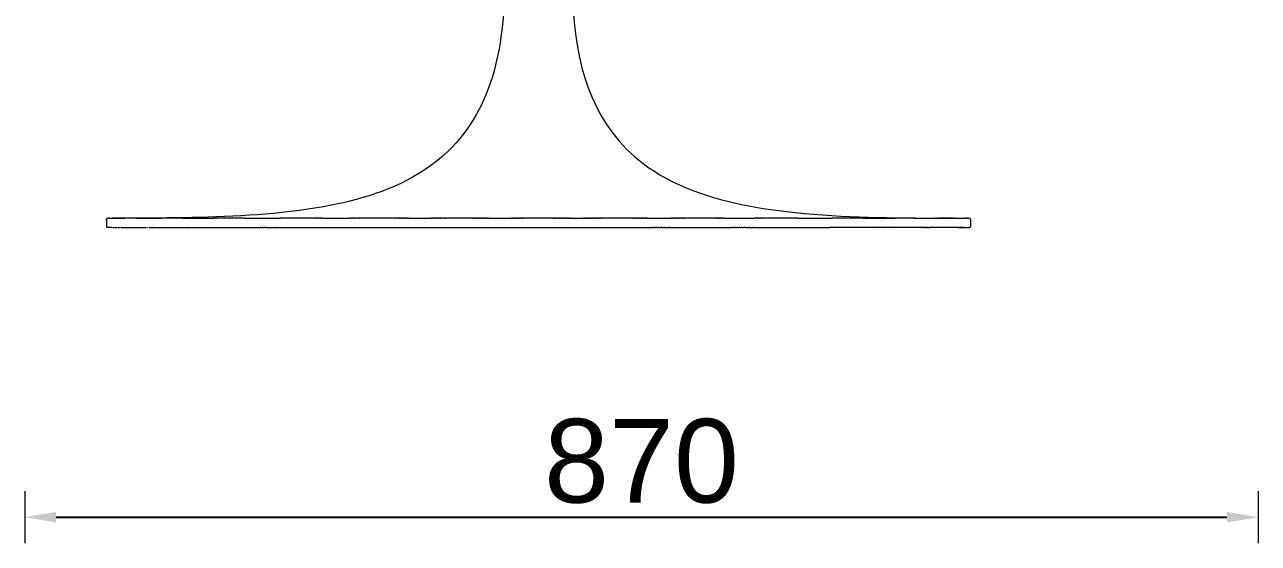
# Model space of a CAD drawing. Header units: millimetres. Extents: x 9689 to 29928, y 170 to 2690.
# Drawn here: x 15382 to 16267, y 1524 to 1896 of the extents above; entities that cross this region are included whole.
import ezdxf

# ---------------------------------------------------------------- set-up
doc = ezdxf.new("R2010")
doc.units = ezdxf.units.MM
doc.layers.add('_QUOTE', color=1, linetype='Continuous', lineweight=9)
doc.layers.add('Livello 1', color=7, linetype='Continuous')
doc.styles.get("Standard").update_dxf_attribs({"font": 'arial.ttf'})
doc.dimstyles.new('1_1', dxfattribs={"dimscale": 15, "dimtxt": 4, "dimasz": 1.5, "dimexe": 1.25, "dimexo": 2, "dimtad": 1, "dimtih": 1, "dimtoh": 1, "dimdec": 0, "dimtxsty": 'Standard', "dimcen": 2.5, "dimclrd": 256, "dimclre": 256, "dimclrt": 256, "dimadec": 0, "dimazin": 0, "dimtfac": 1, "dimtdec": 0, "dimtmove": 0, "dimatfit": 3, "dimfxl": 1.25, "dimfxlon": 1, "dimlwe": 0, "dimarcsym": 0})

# ---------------------------------------------------------------- blocks, each defined once
blk = doc.blocks.new('*D16')
at = {"layer": '_QUOTE', "lineweight": 0, "transparency": 16777216}
for p, q in [((15382.4, 1561.66), (15382.4, 1524.16)), ((16267.25, 1561.66), (16267.25, 1524.16))]:
    blk.add_line(p, q, dxfattribs=at)
at = {"layer": '_QUOTE', "lineweight": -2, "transparency": 16777216}
blk.add_line((15404.9, 1542.91), (16244.75, 1542.91), dxfattribs=at)
at = {"layer": '_QUOTE', "transparency": 16777216}
for points in [[(15404.9, 1546.66), (15404.9, 1539.16), (15382.4, 1542.91)], [(16244.75, 1546.66), (16244.75, 1539.16), (16267.25, 1542.91)]]:
    blk.add_solid(points, dxfattribs=at)
at = {"layer": 'Defpoints', "color": 0, "transparency": 16777216}
for p in [(15382.4, 1662.21), (16267.25, 1662.21), (16267.25, 1542.91)]:
    blk.add_point(p, dxfattribs=at)
at = {"layer": '_QUOTE', "transparency": 16777216, "insert": (15824.83, 1582.92), "char_height": 60, "attachment_point": 5}
blk.add_mtext('870', dxfattribs=at)

msp = doc.modelspace()

# ---------------------------------------------------------------- linework, layer by layer
at = {"layer": 'Livello 1', "lineweight": 15}
for points in [[(15440.98687, 1756.2981), (15440.98687, 1756.64348), (15441.44746, 1757.10384), (15441.79262, 1757.21893)], [(15440.98687, 1756.2981), (15440.98687, 1751.4642)], [(15443.28867, 1757.21882), (15441.79262, 1757.21882)], [(15443.28867, 1757.21882), (15443.51908, 1757.21882)], [(15443.51885, 1757.21882), (15443.63405, 1757.21882)], [(15443.51908, 1757.21905), (15443.51908, 1757.21905)], [(15443.74926, 1757.21905), (15443.63429, 1757.21905)], [(15443.74903, 1757.21882), (15443.86423, 1757.21882)], [(15443.9778, 1757.21858), (15443.86283, 1757.21858)], [(15443.97921, 1757.21882), (15444.09441, 1757.21882)], [(15444.09301, 1757.21858), (15444.09301, 1757.21858)], [(15444.09418, 1757.21882), (15444.32459, 1757.21882)], [(15444.32342, 1757.21858), (15444.32342, 1757.21858)], [(15444.32436, 1757.21882), (15444.43957, 1757.21882)], [(15444.55337, 1757.21858), (15444.4384, 1757.21858)], [(15444.55454, 1757.21882), (15444.66975, 1757.21882)], [(15444.78355, 1757.21858), (15444.66858, 1757.21858)], [(15444.78472, 1757.21882), (15444.89993, 1757.21882)], [(15445.01373, 1757.21858), (15444.89876, 1757.21858)], [(15445.01513, 1757.21882), (15445.13034, 1757.21882)], [(15445.24414, 1757.21858), (15445.12917, 1757.21858)], [(15445.24531, 1757.2187), (15445.36052, 1757.2187)], [(15445.47526, 1757.2187), (15451.57538, 1757.2187)], [(15451.68965, 1757.21858), (15451.57467, 1757.21858)], [(15451.69035, 1757.2187), (15451.92076, 1757.2187)], [(15452.0348, 1757.21858), (15451.91983, 1757.21858)], [(15452.0355, 1757.2187), (15452.15071, 1757.2187)], [(15452.26521, 1757.21858), (15452.15024, 1757.21858)], [(15452.26568, 1757.2187), (15452.49609, 1757.2187)], [(15452.61013, 1757.21858), (15452.49516, 1757.21858)], [(15452.61083, 1757.2187), (15452.84125, 1757.2187)], [(15452.84031, 1757.21858), (15452.84031, 1757.21858)], [(15452.84101, 1757.2187), (15453.07143, 1757.2187)], [(15453.18546, 1757.21858), (15453.07049, 1757.21858)], [(15453.18663, 1757.2187), (15453.41705, 1757.2187)], [(15453.53085, 1757.21858), (15453.41588, 1757.21858)], [(15453.53179, 1757.2187), (15453.7622, 1757.2187)], [(15453.87577, 1757.21858), (15453.7608, 1757.21858)], [(15453.87741, 1757.2187), (15454.10782, 1757.2187)], [(15454.10595, 1757.21858), (15454.10595, 1757.21858)], [(15454.10782, 1757.2187), (15454.33824, 1757.2187)], [(15462.6233, 1757.21858), (15454.3366, 1757.21858)], [(15462.62471, 1757.2187), (15462.9701, 1757.2187)], [(15463.0839, 1757.21858), (15462.96892, 1757.21858)], [(15463.08507, 1757.2187), (15463.43045, 1757.2187)], [(15463.42882, 1757.21858), (15463.42882, 1757.21858)], [(15463.43022, 1757.2187), (15463.77561, 1757.2187)], [(15463.88894, 1757.21858), (15463.77397, 1757.21858)], [(15463.89058, 1757.2187), (15464.23597, 1757.2187)], [(15464.23409, 1757.21858), (15464.23409, 1757.21858)], [(15464.23597, 1757.2187), (15464.58135, 1757.2187)], [(15464.69445, 1757.21858), (15464.57948, 1757.21858)], [(15464.69633, 1757.2187), (15465.04171, 1757.2187)], [(15465.15481, 1757.21858), (15465.03984, 1757.21858)], [(15465.15669, 1757.2187), (15465.3871, 1757.2187)], [(15465.5002, 1757.21858), (15465.38523, 1757.21858)], [(15465.50207, 1757.2187), (15465.84746, 1757.2187)], [(15465.96103, 1757.21858), (15465.84605, 1757.21858)], [(15465.96267, 1757.2187), (15476.78159, 1757.2187)], [(15476.78018, 1757.21858), (15476.78018, 1757.21858)], [(15476.78159, 1757.2187), (15477.24218, 1757.2187)], [(15477.35575, 1757.21858), (15477.24077, 1757.21858)], [(15477.35692, 1757.2187), (15477.70231, 1757.2187)], [(15477.81611, 1757.21858), (15477.70113, 1757.21858)], [(15477.81728, 1757.2187), (15478.16267, 1757.2187)], [(15478.2767, 1757.21858), (15478.16173, 1757.21858)], [(15478.2774, 1757.2187), (15478.738, 1757.2187)], [(15478.85227, 1757.21858), (15478.73729, 1757.21858)], [(15478.85297, 1757.2187), (15479.19836, 1757.2187)], [(15479.3131, 1757.21858), (15479.19812, 1757.21858)], [(15479.31333, 1757.2187), (15479.65872, 1757.2187)], [(15479.77346, 1757.21858), (15479.65848, 1757.21858)], [(15479.77369, 1757.2187), (15480.23428, 1757.2187)], [(15495.65633, 1757.21858), (15480.23381, 1757.21858)], [(15495.65656, 1757.2187), (15496.23213, 1757.2187)], [(15496.23166, 1757.21858), (15496.23166, 1757.21858)], [(15496.2319, 1757.21858), (15496.80746, 1757.21858)], [(15496.92197, 1757.21858), (15496.807, 1757.21858)], [(15496.9222, 1757.21858), (15497.3828, 1757.21858)], [(15497.49753, 1757.21858), (15497.38256, 1757.21858)], [(15497.49777, 1757.21858), (15516.60363, 1757.21858)], [(15516.6034, 1757.21858), (15517.29417, 1757.21858)], [(15516.6034, 1757.21858), (15516.6034, 1757.21858)], [(15517.29393, 1757.21858), (15517.98471, 1757.21858)], [(15517.29417, 1757.21858), (15517.29417, 1757.21858)], [(15539.50687, 1757.21858), (15517.98424, 1757.21858)], [(15540.31215, 1757.21858), (15539.50664, 1757.21858)], [(15539.50711, 1757.21858), (15539.50711, 1757.21858)], [(15540.31262, 1757.21858), (15565.51836, 1757.21858)], [(15566.2082, 1757.21858), (15565.51766, 1757.21858)], [(15566.2089, 1757.21858), (15566.32411, 1757.21858)], [(15567.12915, 1757.21858), (15566.32364, 1757.21858)], [(15567.9349, 1757.21858), (15567.12939, 1757.21858)], [(15567.12962, 1757.21858), (15567.12962, 1757.21858)], [(15589.68771, 1757.21858), (15567.9349, 1757.21858)], [(15567.93513, 1757.21858), (15567.93513, 1757.21858)], [(15589.68818, 1757.21858), (15589.91859, 1757.21858)], [(15590.60843, 1757.21858), (15589.91789, 1757.21858)], [(15590.6089, 1757.21858), (15590.7241, 1757.21858)], [(15591.41394, 1757.21858), (15590.7234, 1757.21858)], [(15591.41441, 1757.21858), (15591.64482, 1757.21858)], [(15592.33489, 1757.21858), (15591.64435, 1757.21858)], [(15592.33513, 1757.21858), (15592.45033, 1757.21858)], [(15593.14064, 1757.21858), (15592.4501, 1757.21858)], [(15593.14064, 1757.21858), (15593.37105, 1757.21858)], [(15594.06113, 1757.21858), (15593.37059, 1757.21858)], [(15594.06136, 1757.21858), (15594.17657, 1757.21858)], [(15594.86687, 1757.21858), (15594.17633, 1757.21858)], [(15594.86687, 1757.21858), (15595.09729, 1757.21858)], [(15595.78759, 1757.21858), (15595.09705, 1757.21858)], [(15595.78783, 1757.21858), (15615.35405, 1757.21858)], [(15616.04435, 1757.21858), (15615.35381, 1757.21858)], [(15616.04435, 1757.21858), (15616.15956, 1757.21858)], [(15616.8501, 1757.21858), (15616.15956, 1757.21858)], [(15616.84939, 1757.21858), (15617.07981, 1757.21858)], [(15617.77082, 1757.21858), (15617.08028, 1757.21858)], [(15617.77011, 1757.21858), (15618.00053, 1757.21858)], [(15618.69154, 1757.21858), (15618.001, 1757.21858)], [(15618.69083, 1757.21858), (15618.92125, 1757.21858)], [(15619.61225, 1757.21858), (15618.92172, 1757.21858)], [(15619.61155, 1757.21858), (15619.72676, 1757.21858)], [(15620.53321, 1757.21858), (15619.7277, 1757.21858)], [(15620.53251, 1757.21858), (15620.64771, 1757.21858)], [(15621.45393, 1757.21858), (15620.64842, 1757.21858)], [(15621.45322, 1757.21858), (15621.56843, 1757.21858)], [(15622.25967, 1757.21858), (15621.56913, 1757.21858)], [(15622.25897, 1757.21858), (15622.48939, 1757.21858)], [(15647.58062, 1757.21858), (15622.49009, 1757.21858)], [(15647.57969, 1757.21858), (15647.92507, 1757.21858)], [(15648.50158, 1757.21858), (15647.92624, 1757.21858)], [(15648.50087, 1757.21858), (15648.73129, 1757.21858)], [(15649.4223, 1757.21858), (15648.73176, 1757.21858)], [(15649.42159, 1757.21858), (15649.65201, 1757.21858)], [(15650.34302, 1757.21858), (15649.65248, 1757.21858)], [(15650.34231, 1757.21858), (15650.57273, 1757.21858)], [(15651.2635, 1757.21858), (15650.57296, 1757.21858)], [(15651.26327, 1757.21858), (15651.49368, 1757.21858)], [(15652.18422, 1757.21858), (15651.49368, 1757.21858)], [(15652.18422, 1757.21858), (15652.41463, 1757.21858)], [(15653.10517, 1757.21858), (15652.41463, 1757.21858)], [(15653.10494, 1757.21858), (15653.33535, 1757.21858)], [(15653.91092, 1757.21858), (15653.33559, 1757.21858)], [(15653.91045, 1757.21858), (15654.25584, 1757.21858)], [(15654.83164, 1757.21858), (15654.25631, 1757.21858)], [(15654.83117, 1757.21858), (15655.17656, 1757.21858)], [(15655.75236, 1757.21858), (15655.17703, 1757.21858)], [(15655.75189, 1757.21858), (15656.09728, 1757.21858)], [(15656.67308, 1757.21858), (15656.09774, 1757.21858)], [(15656.67261, 1757.21858), (15657.018, 1757.21858)], [(15657.5938, 1757.21858), (15657.01846, 1757.21858)], [(15657.59333, 1757.21858), (15673.47644, 1757.21858)], [(15674.052, 1757.21858), (15673.47667, 1757.21858)], [(15674.052, 1757.21858), (15674.39739, 1757.21858)], [(15674.97249, 1757.21858), (15674.39716, 1757.21858)], [(15674.97272, 1757.21858), (15675.31811, 1757.21858)], [(15676.00842, 1757.21858), (15675.31788, 1757.21858)], [(15676.00865, 1757.21858), (15676.23906, 1757.21858)], [(15676.9289, 1757.21858), (15676.23836, 1757.21858)], [(15676.92937, 1757.21858), (15677.15978, 1757.21858)], [(15677.84985, 1757.21858), (15677.15931, 1757.21858)], [(15677.85009, 1757.21858), (15678.0805, 1757.21858)], [(15678.77081, 1757.21858), (15678.08027, 1757.21858)], [(15678.77081, 1757.21858), (15679.00122, 1757.21858)], [(15679.69153, 1757.21858), (15679.00099, 1757.21858)], [(15679.69153, 1757.21858), (15679.92194, 1757.21858)], [(15680.61201, 1757.21858), (15679.92147, 1757.21858)], [(15680.61225, 1757.21858), (15680.84266, 1757.21858)], [(15681.53273, 1757.21858), (15680.84219, 1757.21858)], [(15681.53296, 1757.21858), (15681.76338, 1757.21858)], [(15682.45322, 1757.21858), (15681.76268, 1757.21858)], [(15682.45368, 1757.21858), (15682.6841, 1757.21858)], [(15683.37393, 1757.21858), (15682.6834, 1757.21858)], [(15683.3744, 1757.21858), (15683.60482, 1757.21858)], [(15684.29465, 1757.21858), (15683.60411, 1757.21858)], [(15684.29512, 1757.21858), (15684.52554, 1757.21858)], [(15703.40028, 1757.21858), (15684.52483, 1757.21858)], [(15703.40075, 1757.21858), (15703.63116, 1757.21858)], [(15704.321, 1757.21858), (15703.63046, 1757.21858)], [(15704.32147, 1757.21858), (15704.55188, 1757.21858)], [(15705.24172, 1757.21858), (15704.55118, 1757.21858)], [(15705.24219, 1757.21858), (15705.4726, 1757.21858)], [(15706.04747, 1757.21858), (15705.47213, 1757.21858)], [(15706.04817, 1757.21858), (15706.39355, 1757.21858)], [(15706.96842, 1757.21858), (15706.39309, 1757.21858)], [(15706.96912, 1757.21858), (15707.31451, 1757.21858)], [(15707.88984, 1757.21858), (15707.31451, 1757.21858)], [(15707.88984, 1757.21858), (15708.23523, 1757.21858)], [(15708.69559, 1757.21858), (15708.23523, 1757.21858)], [(15708.69559, 1757.21858), (15709.15618, 1757.21858)], [(15709.61654, 1757.21858), (15709.15618, 1757.21858)], [(15709.61631, 1757.21858), (15710.0769, 1757.21858)], [(15710.53749, 1757.21858), (15710.07713, 1757.21858)], [(15710.53703, 1757.21858), (15710.88241, 1757.21858)], [(15711.45821, 1757.21858), (15710.88288, 1757.21858)], [(15711.45774, 1757.21858), (15711.80313, 1757.21858)], [(15712.26419, 1757.21858), (15711.80383, 1757.21858)], [(15712.26349, 1757.21858), (15712.72408, 1757.21858)], [(15713.18491, 1757.21858), (15712.72455, 1757.21858)], [(15713.18421, 1757.21858), (15713.6448, 1757.21858)], [(15714.10563, 1757.21858), (15713.64527, 1757.21858)], [(15714.10493, 1757.21858), (15714.56552, 1757.21858)], [(15715.02635, 1757.21858), (15714.56599, 1757.21858)], [(15715.02565, 1757.21858), (15731.5993, 1757.21858)], [(15732.06036, 1757.21858), (15731.6, 1757.21858)], [(15732.05966, 1757.21858), (15732.40504, 1757.21858)], [(15732.86611, 1757.21858), (15732.40575, 1757.21858)], [(15732.8654, 1757.21858), (15733.326, 1757.21858)], [(15733.78682, 1757.21858), (15733.32647, 1757.21858)], [(15733.78612, 1757.21858), (15734.24672, 1757.21858)], [(15734.70778, 1757.21858), (15734.24742, 1757.21858)], [(15734.70684, 1757.21858), (15735.05223, 1757.21858)], [(15735.6285, 1757.21858), (15735.05317, 1757.21858)], [(15735.6278, 1757.21858), (15735.97318, 1757.21858)], [(15736.54851, 1757.21858), (15735.97318, 1757.21858)], [(15736.54851, 1757.21858), (15736.8939, 1757.21858)], [(15737.35403, 1757.21858), (15736.89367, 1757.21858)], [(15737.35403, 1757.21858), (15737.69941, 1757.21858)], [(15738.27475, 1757.21858), (15737.69941, 1757.21858)], [(15738.27475, 1757.21858), (15738.62013, 1757.21858)], [(15739.19547, 1757.21858), (15738.62013, 1757.21858)], [(15739.19547, 1757.21858), (15739.54085, 1757.21858)], [(15740.11642, 1757.21858), (15739.54109, 1757.21858)], [(15740.11642, 1757.21858), (15740.34683, 1757.21858)], [(15761.40887, 1757.21858), (15740.3466, 1757.21858)], [(15761.40887, 1757.21858), (15761.63928, 1757.21858)], [(15762.21462, 1757.21858), (15761.63928, 1757.21858)], [(15762.21438, 1757.21858), (15762.55977, 1757.21858)], [(15763.13534, 1757.21858), (15762.56, 1757.21858)], [(15763.1351, 1757.21858), (15763.48049, 1757.21858)], [(15764.05582, 1757.21858), (15763.48049, 1757.21858)], [(15764.05606, 1757.21858), (15764.40144, 1757.21858)], [(15764.8618, 1757.21858), (15764.40144, 1757.21858)], [(15764.8618, 1757.21858), (15765.3224, 1757.21858)], [(15765.78229, 1757.21858), (15765.32193, 1757.21858)], [(15765.78252, 1757.21858), (15766.12791, 1757.21858)], [(15766.70324, 1757.21858), (15766.12791, 1757.21858)], [(15766.70324, 1757.21858), (15767.04863, 1757.21858)], [(15767.50899, 1757.21858), (15767.04863, 1757.21858)], [(15767.50875, 1757.21858), (15767.96935, 1757.21858)], [(15768.42971, 1757.21858), (15767.96935, 1757.21858)], [(15768.42971, 1757.21858), (15768.8903, 1757.21858)], [(15769.35019, 1757.21858), (15768.88983, 1757.21858)], [(15769.35042, 1757.21858), (15769.81102, 1757.21858)], [(15770.27114, 1757.21858), (15769.81078, 1757.21858)], [(15770.27138, 1757.21858), (15770.61677, 1757.21858)], [(15771.07689, 1757.21858), (15770.61653, 1757.21858)], [(15771.07689, 1757.21858), (15771.53748, 1757.21858)], [(15771.99738, 1757.21858), (15771.53702, 1757.21858)], [(15771.99761, 1757.21858), (15772.4582, 1757.21858)], [(15772.91833, 1757.21858), (15772.45797, 1757.21858)], [(15772.91833, 1757.21858), (15773.37892, 1757.21858)], [(15773.83905, 1757.21858), (15773.37869, 1757.21858)], [(15773.83905, 1757.21858), (15783.16192, 1757.21858)], [(15783.62228, 1757.21858), (15783.16192, 1757.21858)], [(15783.62204, 1757.21858), (15784.08264, 1757.21858)], [(15784.54276, 1757.21858), (15784.0824, 1757.21858)], [(15784.54299, 1757.21858), (15785.00359, 1757.21858)], [(15785.46371, 1757.21858), (15785.00335, 1757.21858)], [(15785.46371, 1757.21858), (15785.92431, 1757.21858)], [(15786.3842, 1757.21858), (15785.92384, 1757.21858)], [(15786.38443, 1757.21858), (15786.72982, 1757.21858)], [(15787.18995, 1757.21858), (15786.72959, 1757.21858)], [(15787.18995, 1757.21858), (15787.65054, 1757.21858)], [(15788.11066, 1757.21858), (15787.6503, 1757.21858)], [(15788.11066, 1757.21858), (15788.57126, 1757.21858)], [(15789.03162, 1757.21858), (15788.57126, 1757.21858)], [(15789.03162, 1757.21858), (15789.49221, 1757.21858)], [(15789.95234, 1757.21858), (15789.49198, 1757.21858)], [(15789.95234, 1757.21858), (15790.29772, 1757.21858)], [(15790.87282, 1757.21858), (15790.29749, 1757.21858)], [(15790.87306, 1757.21858), (15791.21844, 1757.21858)], [(15791.79331, 1757.21858), (15791.21797, 1757.21858)], [(15791.79378, 1757.21858), (15792.13916, 1757.21858)], [(15792.71426, 1757.21858), (15792.13893, 1757.21858)], [(15792.71449, 1757.21858), (15793.05988, 1757.21858)], [(15793.52001, 1757.21858), (15793.05965, 1757.21858)], [(15793.52024, 1757.21858), (15793.86563, 1757.21858)], [(15794.44073, 1757.21858), (15793.86539, 1757.21858)], [(15794.44096, 1757.21858), (15794.78635, 1757.21858)], [(15795.36168, 1757.21858), (15794.78635, 1757.21858)], [(15795.36168, 1757.21858), (15795.70707, 1757.21858)], [(15796.2824, 1757.21858), (15795.70707, 1757.21858)], [(15796.2824, 1757.21858), (15796.62779, 1757.21858)], [(15818.15042, 1757.21858), (15796.62779, 1757.21858)], [(15818.15042, 1757.21858), (15818.38083, 1757.21858)], [(15819.07114, 1757.21858), (15818.3806, 1757.21858)], [(15819.07114, 1757.21858), (15819.30155, 1757.21858)], [(15819.99186, 1757.21858), (15819.30132, 1757.21858)], [(15819.99209, 1757.21858), (15820.2225, 1757.21858)], [(15820.91281, 1757.21858), (15820.22227, 1757.21858)], [(15820.91281, 1757.21858), (15821.14322, 1757.21858)], [(15821.83353, 1757.21858), (15821.14299, 1757.21858)], [(15821.83353, 1757.21858), (15822.06394, 1757.21858)], [(15822.75401, 1757.21858), (15822.06347, 1757.21858)], [(15822.75425, 1757.21858), (15822.98466, 1757.21858)], [(15823.67473, 1757.21858), (15822.98419, 1757.21858)], [(15823.67567, 1757.21858), (15824.02106, 1757.21858)], [(15824.59522, 1757.21858), (15824.01989, 1757.21858)], [(15824.59662, 1757.21858), (15824.94201, 1757.21858)], [(15825.51594, 1757.21858), (15824.9406, 1757.21858)], [(15825.51734, 1757.21858), (15825.86273, 1757.21858)], [(15826.43666, 1757.21858), (15825.86132, 1757.21858)], [(15826.43806, 1757.21858), (15826.78345, 1757.21858)], [(15827.35738, 1757.21858), (15826.78204, 1757.21858)], [(15827.35878, 1757.21858), (15827.70417, 1757.21858)], [(15828.2788, 1757.21858), (15827.70346, 1757.21858)], [(15828.2795, 1757.21858), (15828.62489, 1757.21858)], [(15829.19952, 1757.21858), (15828.62418, 1757.21858)], [(15829.20022, 1757.21858), (15846.00405, 1757.21858)], [(15846.57915, 1757.21858), (15846.00381, 1757.21858)], [(15846.57961, 1757.21858), (15846.925, 1757.21858)], [(15847.5001, 1757.21858), (15846.92477, 1757.21858)], [(15847.50033, 1757.21858), (15847.84572, 1757.21858)], [(15848.42058, 1757.21858), (15847.84525, 1757.21858)], [(15848.42105, 1757.21858), (15848.76644, 1757.21858)], [(15849.34154, 1757.21858), (15848.76621, 1757.21858)], [(15849.34177, 1757.21858), (15849.68716, 1757.21858)], [(15850.26249, 1757.21858), (15849.68716, 1757.21858)], [(15850.26249, 1757.21858), (15850.4929, 1757.21858)], [(15851.18344, 1757.21858), (15850.4929, 1757.21858)], [(15851.18321, 1757.21858), (15851.41362, 1757.21858)], [(15852.10416, 1757.21858), (15851.41362, 1757.21858)], [(15852.10393, 1757.21858), (15852.33434, 1757.21858)], [(15853.02535, 1757.2187), (15852.33481, 1757.2187)], [(15853.02465, 1757.21858), (15853.25506, 1757.21858)], [(15853.9463, 1757.2187), (15853.25577, 1757.2187)], [(15853.9456, 1757.21858), (15854.17602, 1757.21858)], [(15854.86702, 1757.2187), (15854.17648, 1757.2187)], [(15854.86632, 1757.21858), (15855.09674, 1757.21858)], [(15855.78798, 1757.2187), (15855.09744, 1757.2187)], [(15855.78704, 1757.21858), (15855.90225, 1757.21858)], [(15877.54079, 1757.2187), (15855.90318, 1757.2187)], [(15877.53985, 1757.21858), (15877.65506, 1757.21858)], [(15878.3463, 1757.2187), (15877.65576, 1757.2187)], [(15878.34536, 1757.21858), (15878.57578, 1757.21858)], [(15879.26702, 1757.2187), (15878.57648, 1757.2187)], [(15879.26608, 1757.21858), (15879.4965, 1757.21858)], [(15880.18774, 1757.2187), (15879.4972, 1757.2187)], [(15880.1868, 1757.21858), (15880.41722, 1757.21858)], [(15881.10869, 1757.2187), (15880.41815, 1757.2187)], [(15881.10752, 1757.21858), (15881.22273, 1757.21858)], [(15882.02918, 1757.2187), (15881.22367, 1757.2187)], [(15882.02824, 1757.21858), (15882.14345, 1757.21858)], [(15882.83469, 1757.2187), (15882.14415, 1757.2187)], [(15882.83375, 1757.21858), (15883.06417, 1757.21858)], [(15883.75517, 1757.2187), (15883.06464, 1757.2187)], [(15883.75447, 1757.21858), (15906.08285, 1757.21858)], [(15906.77433, 1757.2187), (15906.08379, 1757.2187)], [(15906.77339, 1757.21858), (15906.8886, 1757.21858)], [(15907.58007, 1757.2187), (15906.88953, 1757.2187)], [(15907.5789, 1757.21858), (15907.80932, 1757.21858)], [(15908.50103, 1757.21882), (15907.81049, 1757.21882)], [(15908.49962, 1757.21858), (15908.61483, 1757.21858)], [(15909.30654, 1757.21882), (15908.616, 1757.21882)], [(15909.30467, 1757.21858), (15909.41987, 1757.21858)], [(15910.22726, 1757.21882), (15909.42175, 1757.21882)], [(15910.22538, 1757.21858), (15910.34059, 1757.21858)], [(15911.033, 1757.21882), (15910.34246, 1757.21882)], [(15911.0309, 1757.21858), (15911.1461, 1757.21858)], [(15911.95396, 1757.21882), (15911.14845, 1757.21882)], [(15911.95162, 1757.21858), (15912.06682, 1757.21858)], [(15934.62749, 1757.21882), (15912.06916, 1757.21882)], [(15934.62515, 1757.21858), (15934.74035, 1757.21858)], [(15935.433, 1757.21882), (15934.74246, 1757.21882)], [(15935.43089, 1757.21858), (15935.5461, 1757.21858)], [(15936.23781, 1757.21858), (15935.54727, 1757.21858)], [(15936.23664, 1757.21858), (15936.35185, 1757.21858)], [(15937.04332, 1757.21858), (15936.35278, 1757.21858)], [(15937.04239, 1757.21858), (15961.55759, 1757.21858)], [(15962.2486, 1757.21858), (15961.55806, 1757.21858)], [(15962.24813, 1757.21858), (15962.24813, 1757.21858)], [(15983.77123, 1757.21858), (15962.2486, 1757.21858)], [(15983.77076, 1757.21858), (15984.46153, 1757.21858)], [(15984.4613, 1757.21858), (16004.94824, 1757.21858)], [(15984.46177, 1757.21858), (15984.46177, 1757.21858)], [(16004.94824, 1757.21858), (16005.52381, 1757.21858)], [(16004.94871, 1757.21858), (16004.94871, 1757.21858)], [(16005.52357, 1757.21858), (16006.09914, 1757.21858)], [(16005.52427, 1757.21858), (16005.52427, 1757.21858)], [(16006.09914, 1757.21858), (16006.6747, 1757.21858)], [(16006.09961, 1757.21858), (16006.09961, 1757.21858)], [(16021.06176, 1757.21858), (16006.67494, 1757.21858)], [(16021.06153, 1757.21858), (16021.52212, 1757.21858)], [(16021.52189, 1757.21858), (16021.98248, 1757.21858)], [(16021.52282, 1757.21882), (16021.52282, 1757.21882)], [(16022.09863, 1757.21928), (16021.98365, 1757.21928)], [(16022.09769, 1757.21858), (16022.44308, 1757.21858)], [(16022.55852, 1757.21882), (16022.44354, 1757.21882)], [(16022.55805, 1757.21858), (16023.01864, 1757.21858)], [(16023.01841, 1757.21858), (16023.479, 1757.21858)], [(16023.01888, 1757.21882), (16023.01888, 1757.21882)], [(16023.59421, 1757.21893), (16023.47924, 1757.21893)], [(16023.59397, 1757.21858), (16023.93936, 1757.21858)], [(16024.05457, 1757.21893), (16023.9396, 1757.21893)], [(16024.05457, 1757.21858), (16024.51516, 1757.21858)], [(16024.51493, 1757.21893), (16024.51493, 1757.21893)], [(16024.51493, 1757.21858), (16035.79421, 1757.21858)], [(16035.90941, 1757.21893), (16035.79444, 1757.21893)], [(16035.90918, 1757.21858), (16036.25457, 1757.21858)], [(16036.37001, 1757.21893), (16036.25503, 1757.21893)], [(16036.36954, 1757.21858), (16036.71493, 1757.21858)], [(16036.71469, 1757.21858), (16037.06008, 1757.21858)], [(16036.71539, 1757.21893), (16036.71539, 1757.21893)], [(16037.17575, 1757.21893), (16037.06078, 1757.21893)], [(16037.17505, 1757.21858), (16037.52044, 1757.21858)], [(16037.5202, 1757.21858), (16037.86559, 1757.21858)], [(16037.52137, 1757.21893), (16037.52137, 1757.21893)], [(16037.9822, 1757.21893), (16037.86723, 1757.21893)], [(16037.9808, 1757.21858), (16038.32618, 1757.21858)], [(16038.32618, 1757.21858), (16038.67157, 1757.21858)], [(16038.32806, 1757.21905), (16038.32806, 1757.21905)], [(16047.42051, 1757.21905), (16038.67344, 1757.21905)], [(16047.41864, 1757.21858), (16047.64905, 1757.21858)], [(16047.76426, 1757.21858), (16047.64929, 1757.21858)], [(16047.76379, 1757.21858), (16047.9942, 1757.21858)], [(16047.9942, 1757.21858), (16047.9942, 1757.21858)], [(16047.9942, 1757.21858), (16048.22462, 1757.21858)], [(16048.33959, 1757.21858), (16048.22462, 1757.21858)], [(16048.33959, 1757.21858), (16048.57001, 1757.21858)], [(16048.68521, 1757.21858), (16048.57024, 1757.21858)], [(16048.68498, 1757.21858), (16048.91539, 1757.21858)], [(16049.0306, 1757.21858), (16048.91563, 1757.21858)], [(16049.03037, 1757.21858), (16049.14557, 1757.21858)], [(16049.26054, 1757.21858), (16049.14557, 1757.21858)], [(16049.26054, 1757.21858), (16049.49096, 1757.21858)], [(16049.6057, 1757.21858), (16049.49072, 1757.21858)], [(16049.60593, 1757.21858), (16049.83635, 1757.21858)], [(16049.83564, 1757.21858), (16049.83564, 1757.21858)], [(16049.83611, 1757.21858), (16050.06653, 1757.21858)], [(16050.18126, 1757.21858), (16050.06629, 1757.21858)], [(16050.1815, 1757.21858), (16050.41191, 1757.21858)], [(16050.52595, 1757.21858), (16050.41098, 1757.21858)], [(16050.52689, 1757.21858), (16056.51203, 1757.21858)], [(16053.98052, 1757.21882), (16056.74291, 1757.21882)], [(16056.62583, 1757.21858), (16056.51086, 1757.21858)], [(16056.62677, 1757.21858), (16056.74197, 1757.21858)], [(16056.85624, 1757.21858), (16056.74127, 1757.21858)], [(16056.85718, 1757.21858), (16056.97239, 1757.21858)], [(16057.08713, 1757.21858), (16056.97215, 1757.21858)], [(16057.08713, 1757.21858), (16057.20233, 1757.21858)], [(16057.31731, 1757.21858), (16057.20233, 1757.21858)], [(16057.31731, 1757.21858), (16057.43251, 1757.21858)], [(16057.54795, 1757.21858), (16057.43298, 1757.21858)], [(16057.54749, 1757.21858), (16057.66269, 1757.21858)], [(16057.66269, 1757.21858), (16057.89311, 1757.21858)], [(16057.6634, 1757.21858), (16057.6634, 1757.21858)], [(16057.89264, 1757.21858), (16058.00785, 1757.21858)], [(16057.89311, 1757.21858), (16057.89311, 1757.21858)], [(16058.12329, 1757.21858), (16058.00831, 1757.21858)], [(16058.12305, 1757.21858), (16058.23826, 1757.21858)], [(16058.353, 1757.21858), (16058.23803, 1757.21858)], [(16058.353, 1757.21858), (16058.46821, 1757.21858)], [(16058.46797, 1757.21858), (16058.46797, 1757.21858)], [(16058.46797, 1757.21858), (16058.69839, 1757.21858)], [(16059.96543, 1757.21882), (16058.69956, 1757.21882)], [(16060.77, 1756.29786), (16060.77, 1756.64325), (16060.30964, 1757.10361), (16059.96449, 1757.2187)], [(16060.77, 1756.29786), (16060.77, 1751.46397)], [(15440.98687, 1751.46409), (15440.98687, 1751.23391), (15441.21728, 1750.88864), (15441.44746, 1750.65846), (15441.79262, 1750.65846)], [(15441.79238, 1750.65846), (15445.13034, 1750.65846)], [(15445.12847, 1750.65822), (15445.24367, 1750.65822)], [(15445.58883, 1750.65822), (15445.70403, 1750.65822)], [(15445.70474, 1750.65822), (15446.05012, 1750.65822)], [(15446.04919, 1750.65822), (15446.16439, 1750.65822)], [(15446.3941, 1750.65822), (15446.62452, 1750.65822)], [(15446.62546, 1750.65822), (15446.85587, 1750.65822)], [(15446.85493, 1750.65822), (15447.08535, 1750.65822)], [(15447.316, 1750.65822), (15447.54641, 1750.65822)], [(15447.89062, 1750.65822), (15448.12104, 1750.65822)], [(15448.35145, 1750.65822), (15448.58187, 1750.65822)], [(15448.92608, 1750.65822), (15449.1565, 1750.65822)], [(15449.38738, 1750.65822), (15449.73277, 1750.65822)], [(15449.73323, 1750.65822), (15449.96365, 1750.65822)], [(15449.96248, 1750.65822), (15450.30786, 1750.65822)], [(15450.53851, 1750.65857), (15450.8839, 1750.65857)], [(15451.34426, 1750.65822), (15451.45947, 1750.65822)], [(15451.45947, 1750.65822), (15451.92006, 1750.65822)], [(15451.92076, 1750.65834), (15452.03597, 1750.65834)], [(15452.03503, 1750.65822), (15465.38616, 1750.65822)], [(15465.38499, 1750.65822), (15465.5002, 1750.65822)], [(15465.50114, 1750.65822), (15466.30688, 1750.65822)], [(15466.30595, 1750.65822), (15466.30595, 1750.65822)], [(15466.30665, 1750.65822), (15467.1124, 1750.65822)], [(15467.11193, 1750.65822), (15467.22713, 1750.65822)], [(15467.22737, 1750.65822), (15467.91814, 1750.65822)], [(15467.91838, 1750.65822), (15468.03358, 1750.65822)], [(15468.03288, 1750.65822), (15468.83863, 1750.65822)], [(15468.83746, 1750.65822), (15468.95266, 1750.65822)], [(15468.9536, 1750.65822), (15469.75935, 1750.65822)], [(15469.75958, 1750.65822), (15469.87479, 1750.65822)], [(15470.56486, 1750.65822), (15470.68007, 1750.65822)], [(15471.48628, 1750.65822), (15471.60149, 1750.65822)], [(15471.60078, 1750.65822), (15472.40653, 1750.65822)], [(15472.40583, 1750.65822), (15472.52104, 1750.65822)], [(15472.5215, 1750.65822), (15473.32725, 1750.65822)], [(15473.32702, 1750.65822), (15473.44222, 1750.65822)], [(15473.44222, 1750.65822), (15474.36318, 1750.65822)], [(15474.36318, 1750.65857), (15474.47838, 1750.65857)], [(15474.47791, 1750.65822), (15475.28366, 1750.65822)], [(15475.2839, 1750.65857), (15475.3991, 1750.65857)], [(15475.39863, 1750.65822), (15476.20438, 1750.65822)], [(15476.20461, 1750.65822), (15476.31982, 1750.65822)], [(15476.31959, 1750.65822), (15498.07263, 1750.65822)], [(15498.0724, 1750.65822), (15499.22353, 1750.65822)], [(15498.07357, 1750.65846), (15498.07357, 1750.65846)], [(15499.2247, 1750.65834), (15499.33991, 1750.65834)], [(15499.33827, 1750.65822), (15500.4894, 1750.65822)], [(15500.4894, 1750.65822), (15501.64054, 1750.65822)], [(15500.49034, 1750.65822), (15500.49034, 1750.65822)], [(15501.63983, 1750.65822), (15501.75504, 1750.65822)], [(15501.75551, 1750.65822), (15502.90664, 1750.65822)], [(15502.90617, 1750.65822), (15503.02138, 1750.65822)], [(15503.02162, 1750.65822), (15504.17275, 1750.65822)], [(15504.17205, 1750.65822), (15504.28725, 1750.65822)], [(15504.28749, 1750.65822), (15505.43862, 1750.65822)], [(15505.43862, 1750.65822), (15505.55383, 1750.65822)], [(15505.55359, 1750.65822), (15506.70473, 1750.65822)], [(15506.70449, 1750.65822), (15506.8197, 1750.65822)], [(15506.8197, 1750.65822), (15507.97083, 1750.65822)], [(15507.97036, 1750.65822), (15508.08557, 1750.65822)], [(15508.08557, 1750.65822), (15509.35168, 1750.65822)], [(15509.35144, 1750.65822), (15510.61755, 1750.65822)], [(15509.35238, 1750.65822), (15509.35238, 1750.65822)], [(15510.61755, 1750.65822), (15511.88366, 1750.65822)], [(15510.61802, 1750.65822), (15510.61802, 1750.65822)], [(15511.88272, 1750.65822), (15511.99793, 1750.65822)], [(15511.99863, 1750.65822), (15513.26473, 1750.65822)], [(15513.2645, 1750.65822), (15513.2645, 1750.65822)], [(15513.26473, 1750.65822), (15514.53084, 1750.65822)], [(15514.53131, 1750.65822), (15514.64652, 1750.65822)], [(15514.64581, 1750.65822), (15515.91192, 1750.65822)], [(15515.91239, 1750.65822), (15516.02759, 1750.65822)], [(15516.02736, 1750.65822), (15540.31238, 1750.65822)], [(15540.31215, 1750.65822), (15541.80844, 1750.65822)], [(15540.31215, 1750.65822), (15540.31215, 1750.65822)], [(15541.80844, 1750.65822), (15541.80844, 1750.65822)], [(15541.80844, 1750.65822), (15543.30472, 1750.65822)], [(15543.30449, 1750.65822), (15544.80077, 1750.65822)], [(15543.30519, 1750.65822), (15543.30519, 1750.65822)], [(15544.80101, 1750.65822), (15544.91621, 1750.65822)], [(15544.91575, 1750.65822), (15546.41203, 1750.65822)], [(15546.41156, 1750.65822), (15546.41156, 1750.65822)], [(15546.41203, 1750.65822), (15547.90832, 1750.65822)], [(15547.90832, 1750.65822), (15549.4046, 1750.65822)], [(15547.90855, 1750.65822), (15547.90855, 1750.65822)], [(15549.4046, 1750.65822), (15549.51981, 1750.65822)], [(15549.51981, 1750.65822), (15551.0161, 1750.65822)], [(15551.01703, 1750.65857), (15551.82278, 1750.65857)], [(15551.82161, 1750.65822), (15552.62735, 1750.65822)], [(15552.62759, 1750.65857), (15553.43334, 1750.65857)], [(15553.4331, 1750.65822), (15554.12387, 1750.65822)], [(15554.12341, 1750.65857), (15554.92915, 1750.65857)], [(15554.92915, 1750.65822), (15555.7349, 1750.65822)], [(15555.7349, 1750.65846), (15555.85011, 1750.65846)], [(15555.84987, 1750.65822), (15557.34616, 1750.65822)], [(15557.34592, 1750.65822), (15557.46113, 1750.65822)], [(15557.46113, 1750.65822), (15558.95742, 1750.65822)], [(15558.95765, 1750.65822), (15559.07286, 1750.65822)], [(15559.07239, 1750.65822), (15560.56868, 1750.65822)], [(15560.57008, 1750.65846), (15560.68529, 1750.65846)], [(15560.68365, 1750.65822), (15562.17993, 1750.65822)], [(15562.18134, 1750.65846), (15562.29655, 1750.65846)], [(15562.29514, 1750.65822), (15563.79143, 1750.65822)], [(15563.79236, 1750.65834), (15563.90757, 1750.65834)], [(15563.90663, 1750.65822), (15565.40292, 1750.65822)], [(15565.40409, 1750.65834), (15565.5193, 1750.65834)], [(15565.51813, 1750.65822), (15595.78806, 1750.65822)], [(15595.78923, 1750.65834), (15595.90444, 1750.65834)], [(15595.90327, 1750.65822), (15597.51476, 1750.65822)], [(15597.51499, 1750.65822), (15597.6302, 1750.65822)], [(15597.6295, 1750.65822), (15599.24099, 1750.65822)], [(15599.24099, 1750.65822), (15599.3562, 1750.65822)], [(15599.35667, 1750.65822), (15600.96816, 1750.65822)], [(15600.96652, 1750.65822), (15601.19693, 1750.65822)], [(15601.1981, 1750.65822), (15602.69439, 1750.65822)], [(15602.69299, 1750.65822), (15602.9234, 1750.65822)], [(15602.92434, 1750.65822), (15604.42062, 1750.65822)], [(15604.41968, 1750.65822), (15604.6501, 1750.65822)], [(15604.6508, 1750.65822), (15606.26229, 1750.65822)], [(15606.26136, 1750.65822), (15606.49177, 1750.65822)], [(15606.49201, 1750.65822), (15607.98829, 1750.65822)], [(15607.98735, 1750.65822), (15608.21777, 1750.65822)], [(15608.21847, 1750.65822), (15609.71476, 1750.65822)], [(15609.71405, 1750.65822), (15609.94447, 1750.65822)], [(15609.94494, 1750.65822), (15611.55643, 1750.65822)], [(15611.55573, 1750.65822), (15611.78614, 1750.65822)], [(15611.78638, 1750.65822), (15613.28266, 1750.65822)], [(15613.28196, 1750.65822), (15613.51237, 1750.65822)], [(15613.51308, 1750.65822), (15615.12457, 1750.65822)], [(15615.12363, 1750.65822), (15615.35405, 1750.65822)], [(15615.35475, 1750.65822), (15616.85103, 1750.65822)], [(15616.85033, 1750.65822), (15617.08075, 1750.65822)], [(15617.08121, 1750.65822), (15656.67378, 1750.65822)], [(15656.67261, 1750.65822), (15657.018, 1750.65822)], [(15657.01917, 1750.65822), (15658.51545, 1750.65822)], [(15658.51428, 1750.65822), (15658.85967, 1750.65822)], [(15658.8606, 1750.65822), (15660.35689, 1750.65822)], [(15660.35642, 1750.65822), (15661.27738, 1750.65822)], [(15661.27761, 1750.65822), (15662.19856, 1750.65822)], [(15662.19786, 1750.65822), (15663.11881, 1750.65822)], [(15663.11905, 1750.65822), (15664.04, 1750.65822)], [(15664.03907, 1750.65822), (15664.84481, 1750.65822)], [(15664.84528, 1750.65822), (15665.76623, 1750.65822)], [(15665.7653, 1750.65822), (15666.68625, 1750.65822)], [(15666.68672, 1750.65822), (15667.60767, 1750.65822)], [(15667.6058, 1750.65822), (15668.52675, 1750.65822)], [(15668.52816, 1750.65822), (15669.44911, 1750.65822)], [(15669.44771, 1750.65822), (15670.36866, 1750.65822)], [(15670.3696, 1750.65822), (15671.29055, 1750.65822)], [(15671.28938, 1750.65822), (15671.63476, 1750.65822)], [(15671.63547, 1750.65822), (15673.13175, 1750.65822)], [(15673.13128, 1750.65822), (15673.47667, 1750.65822)], [(15673.47691, 1750.65822), (15674.97319, 1750.65822)], [(15674.97319, 1750.65822), (15675.31858, 1750.65822)], [(15675.31834, 1750.65822), (15716.75258, 1750.65822)], [(15716.75235, 1750.65822), (15717.6733, 1750.65822)], [(15717.6733, 1750.65822), (15718.59426, 1750.65822)], [(15718.59402, 1750.65822), (15719.51497, 1750.65822)], [(15719.51474, 1750.65822), (15720.32049, 1750.65822)], [(15720.32002, 1750.65822), (15721.24097, 1750.65822)], [(15721.24097, 1750.65822), (15722.16193, 1750.65822)], [(15722.16169, 1750.65822), (15723.08264, 1750.65822)], [(15723.08241, 1750.65822), (15723.88816, 1750.65822)], [(15723.88792, 1750.65822), (15724.80888, 1750.65822)], [(15724.80864, 1750.65822), (15725.7296, 1750.65822)], [(15725.7296, 1750.65822), (15726.65055, 1750.65822)], [(15726.65008, 1750.65822), (15727.57103, 1750.65822)], [(15727.57103, 1750.65822), (15728.37678, 1750.65822)], [(15728.37631, 1750.65822), (15729.29727, 1750.65822)], [(15729.29797, 1750.65822), (15730.21892, 1750.65822)], [(15730.21775, 1750.65822), (15731.1387, 1750.65822)], [(15731.14011, 1750.65822), (15731.6007, 1750.65822)], [(15731.59883, 1750.65822), (15749.09343, 1750.65822)], [(15749.0939, 1750.65822), (15750.93557, 1750.65822)], [(15750.93464, 1750.65822), (15775.10469, 1750.65822)], [(15775.10469, 1750.65822), (15776.02564, 1750.65822)], [(15776.02541, 1750.65822), (15776.94636, 1750.65822)], [(15776.94612, 1750.65822), (15777.86708, 1750.65822)], [(15777.86684, 1750.65822), (15778.67259, 1750.65822)], [(15778.67282, 1750.65822), (15779.59378, 1750.65822)], [(15779.59331, 1750.65822), (15780.51426, 1750.65822)], [(15780.51473, 1750.65822), (15780.97532, 1750.65822)], [(15780.97439, 1750.65822), (15828.27833, 1750.65822)], [(15828.27903, 1750.65822), (15828.62442, 1750.65822)], [(15828.62372, 1750.65822), (15830.12, 1750.65822)], [(15830.12024, 1750.65822), (15830.46562, 1750.65822)], [(15830.46539, 1750.65822), (15831.96167, 1750.65822)], [(15831.96355, 1750.65869), (15832.30893, 1750.65869)], [(15832.30706, 1750.65822), (15833.22801, 1750.65822)], [(15833.22895, 1750.65857), (15834.1499, 1750.65857)], [(15834.14873, 1750.65822), (15835.06969, 1750.65822)], [(15835.06969, 1750.65857), (15835.99064, 1750.65857)], [(15835.99041, 1750.65822), (15836.91136, 1750.65822)], [(15836.91113, 1750.65857), (15837.83208, 1750.65857)], [(15837.83184, 1750.65822), (15838.7528, 1750.65822)], [(15838.75233, 1750.65857), (15839.67328, 1750.65857)], [(15839.67328, 1750.65822), (15840.59424, 1750.65822)], [(15840.59377, 1750.65857), (15841.39951, 1750.65857)], [(15841.39951, 1750.65822), (15842.8958, 1750.65822)], [(15842.8958, 1750.65846), (15843.24119, 1750.65846)], [(15843.24072, 1750.65822), (15844.737, 1750.65822)], [(15844.73747, 1750.65846), (15845.08286, 1750.65846)], [(15845.08216, 1750.65822), (15846.57844, 1750.65822)], [(15846.57844, 1750.65822), (15846.92383, 1750.65822)], [(15846.92383, 1750.65822), (15882.83352, 1750.65822)], [(15882.83328, 1750.65822), (15883.0637, 1750.65822)], [(15883.0637, 1750.65822), (15884.67519, 1750.65822)], [(15884.67472, 1750.65822), (15884.90514, 1750.65822)], [(15884.90537, 1750.65822), (15886.51686, 1750.65822)], [(15886.51686, 1750.65822), (15886.63207, 1750.65822)], [(15886.63184, 1750.65822), (15888.24333, 1750.65822)], [(15888.24427, 1750.65846), (15888.47468, 1750.65846)], [(15888.47328, 1750.65822), (15889.39423, 1750.65822)], [(15889.3954, 1750.65846), (15890.20115, 1750.65846)], [(15890.19974, 1750.65822), (15891.12069, 1750.65822)], [(15891.12163, 1750.65846), (15892.04258, 1750.65846)], [(15892.04118, 1750.65822), (15892.96213, 1750.65822)], [(15892.9633, 1750.65846), (15893.76905, 1750.65846)], [(15893.76765, 1750.65822), (15894.6886, 1750.65822)], [(15894.6893, 1750.65834), (15895.61025, 1750.65834)], [(15895.60908, 1750.65822), (15896.41483, 1750.65822)], [(15896.41577, 1750.65834), (15897.33672, 1750.65834)], [(15897.33555, 1750.65822), (15898.1413, 1750.65822)], [(15898.1427, 1750.65834), (15899.06365, 1750.65834)], [(15899.06248, 1750.65822), (15900.55877, 1750.65822)], [(15900.55947, 1750.65834), (15900.78989, 1750.65834)], [(15900.78871, 1750.65822), (15902.40021, 1750.65822)], [(15902.40114, 1750.65834), (15902.51635, 1750.65834)], [(15902.51495, 1750.65822), (15904.12644, 1750.65822)], [(15904.12761, 1750.65834), (15904.35802, 1750.65834)], [(15904.35638, 1750.65822), (15905.85267, 1750.65822)], [(15905.85384, 1750.65834), (15906.08426, 1750.65834)], [(15906.08308, 1750.65822), (15907.57937, 1750.65822)], [(15907.57984, 1750.65822), (15907.81025, 1750.65822)], [(15907.80932, 1750.65822), (15937.84907, 1750.65822)], [(15937.8493, 1750.65822), (15937.96451, 1750.65822)], [(15937.96404, 1750.65822), (15939.57553, 1750.65822)], [(15939.5753, 1750.65822), (15941.18679, 1750.65822)], [(15939.57577, 1750.65822), (15939.57577, 1750.65822)], [(15941.18656, 1750.65822), (15941.18656, 1750.65822)], [(15941.18656, 1750.65822), (15942.79805, 1750.65822)], [(15942.79735, 1750.65822), (15942.79735, 1750.65822)], [(15942.79782, 1750.65822), (15944.40931, 1750.65822)], [(15944.40861, 1750.65822), (15944.40861, 1750.65822)], [(15944.40908, 1750.65822), (15945.90536, 1750.65822)], [(15945.90513, 1750.65822), (15946.02033, 1750.65822)], [(15946.02057, 1750.65822), (15947.51685, 1750.65822)], [(15947.51685, 1750.65822), (15947.63206, 1750.65822)], [(15947.63183, 1750.65822), (15949.12811, 1750.65822)], [(15949.12788, 1750.65822), (15949.12788, 1750.65822)], [(15949.12835, 1750.65822), (15950.73984, 1750.65822)], [(15950.73937, 1750.65822), (15950.73937, 1750.65822)], [(15950.73961, 1750.65822), (15952.23589, 1750.65822)], [(15952.23566, 1750.65822), (15952.35087, 1750.65822)], [(15952.35087, 1750.65822), (15953.84715, 1750.65822)], [(15953.84668, 1750.65822), (15953.84668, 1750.65822)], [(15953.84692, 1750.65822), (15955.3432, 1750.65822)], [(15955.34273, 1750.65822), (15955.45794, 1750.65822)], [(15955.45841, 1750.65822), (15956.9547, 1750.65822)], [(15956.95446, 1750.65822), (15958.45075, 1750.65822)], [(15956.95446, 1750.65822), (15956.95446, 1750.65822)], [(15958.45075, 1750.65822), (15959.94703, 1750.65822)], [(15958.45075, 1750.65822), (15958.45075, 1750.65822)], [(15959.9468, 1750.65822), (15959.9468, 1750.65822)], [(15959.94844, 1750.65869), (15985.84472, 1750.65869)], [(15985.84332, 1750.65822), (15985.84332, 1750.65822)], [(15985.84472, 1750.65869), (15987.11083, 1750.65869)], [(15987.10942, 1750.65822), (15987.22463, 1750.65822)], [(15987.22603, 1750.65869), (15988.49214, 1750.65869)], [(15988.49027, 1750.65822), (15988.49027, 1750.65822)], [(15988.49214, 1750.65869), (15989.75825, 1750.65869)], [(15989.75661, 1750.65822), (15989.87181, 1750.65822)], [(15989.87322, 1750.65857), (15991.13932, 1750.65857)], [(15991.13768, 1750.65822), (15991.13768, 1750.65822)], [(15991.13909, 1750.65857), (15992.4052, 1750.65857)], [(15992.40379, 1750.65822), (15992.519, 1750.65822)], [(15992.52017, 1750.65857), (15993.6713, 1750.65857)], [(15993.6699, 1750.65822), (15993.7851, 1750.65822)], [(15993.78604, 1750.65857), (15995.05215, 1750.65857)], [(15995.05098, 1750.65822), (15995.05098, 1750.65822)], [(15995.05191, 1750.65857), (15996.31802, 1750.65857)], [(15996.31685, 1750.65822), (15996.31685, 1750.65822)], [(15996.31778, 1750.65857), (15997.58389, 1750.65857)], [(15997.58272, 1750.65822), (15997.58272, 1750.65822)], [(15997.58366, 1750.65857), (15998.73479, 1750.65857)], [(15998.73385, 1750.65822), (15998.84906, 1750.65822)], [(15998.84953, 1750.65857), (16000.00066, 1750.65857)], [(16000.00066, 1750.65822), (16000.11587, 1750.65822)], [(16000.11563, 1750.65857), (16001.26677, 1750.65857)], [(16001.26653, 1750.65857), (16002.53264, 1750.65857)], [(16001.26653, 1750.65822), (16001.26653, 1750.65822)], [(16002.5324, 1750.65857), (16003.68354, 1750.65857)], [(16002.53264, 1750.65822), (16002.53264, 1750.65822)], [(16003.68354, 1750.65822), (16003.79874, 1750.65822)], [(16003.79828, 1750.65857), (16004.94941, 1750.65857)], [(16004.94918, 1750.65857), (16024.5154, 1750.65857)], [(16004.94964, 1750.65822), (16004.94964, 1750.65822)], [(16024.5154, 1750.65857), (16025.43635, 1750.65857)], [(16024.5154, 1750.65822), (16024.5154, 1750.65822)], [(16025.43588, 1750.65822), (16025.55109, 1750.65822)], [(16025.55132, 1750.65857), (16026.35707, 1750.65857)], [(16026.3559, 1750.65822), (16026.4711, 1750.65822)], [(16026.47204, 1750.65857), (16027.39299, 1750.65857)], [(16027.39136, 1750.65822), (16027.50656, 1750.65822)], [(16027.50773, 1750.65857), (16028.31348, 1750.65857)], [(16028.31231, 1750.65822), (16028.42752, 1750.65822)], [(16028.42845, 1750.65857), (16029.2342, 1750.65857)], [(16029.23326, 1750.65822), (16029.69386, 1750.65822)], [(16029.69456, 1750.65857), (16030.15515, 1750.65857)], [(16030.15422, 1750.65822), (16030.61481, 1750.65822)], [(16030.61528, 1750.65857), (16031.07587, 1750.65857)], [(16031.07517, 1750.65822), (16031.53576, 1750.65822)], [(16031.536, 1750.65857), (16031.99659, 1750.65857)], [(16031.99589, 1750.65822), (16032.1111, 1750.65822)], [(16032.11156, 1750.65857), (16032.80234, 1750.65857)], [(16032.80163, 1750.65822), (16032.91684, 1750.65822)], [(16032.91708, 1750.65857), (16033.72282, 1750.65857)], [(16033.72259, 1750.65822), (16033.8378, 1750.65822)], [(16033.8378, 1750.65857), (16034.52857, 1750.65857)], [(16034.52857, 1750.65822), (16034.64378, 1750.65822)], [(16034.64331, 1750.65857), (16035.44905, 1750.65857)], [(16035.44952, 1750.65822), (16035.56473, 1750.65822)], [(16035.56403, 1750.65857), (16050.41144, 1750.65857)], [(16050.41168, 1750.65822), (16050.52689, 1750.65822)], [(16050.52642, 1750.65857), (16050.98701, 1750.65857)], [(16050.98701, 1750.65822), (16051.10222, 1750.65822)], [(16051.10198, 1750.65857), (16051.56258, 1750.65857)], [(16051.56281, 1750.65822), (16051.79323, 1750.65822)], [(16051.79229, 1750.65857), (16052.0227, 1750.65857)], [(16052.02294, 1750.65822), (16052.36832, 1750.65822)], [(16052.36786, 1750.65857), (16052.59827, 1750.65857)], [(16052.59827, 1750.65822), (16052.82868, 1750.65822)], [(16052.82821, 1750.65857), (16053.1736, 1750.65857)], [(16053.1736, 1750.65822), (16053.40402, 1750.65822)], [(16053.40355, 1750.65857), (16053.63396, 1750.65857)], [(16053.63396, 1750.65822), (16053.86438, 1750.65822)], [(16053.86414, 1750.65857), (16054.20953, 1750.65857)], [(16054.20953, 1750.65822), (16054.43994, 1750.65822)], [(16054.43971, 1750.65857), (16054.67012, 1750.65857)], [(16054.66965, 1750.65822), (16054.90007, 1750.65822)], [(16054.90007, 1750.65857), (16055.13048, 1750.65857)], [(16055.13025, 1750.65822), (16055.36066, 1750.65822)], [(16055.36043, 1750.65857), (16055.59084, 1750.65857)], [(16055.59037, 1750.65822), (16055.70558, 1750.65822)], [(16055.70558, 1750.65857), (16056.05097, 1750.65857)], [(16056.05097, 1750.65822), (16056.16617, 1750.65822)], [(16056.16594, 1750.65857), (16056.51133, 1750.65857)], [(16056.51133, 1750.65822), (16056.62653, 1750.65822)], [(16056.62653, 1750.65822), (16059.96449, 1750.65822)], [(16060.77, 1751.46385), (16060.77, 1751.23367), (16060.53982, 1750.8884), (16060.30964, 1750.65822), (16059.96449, 1750.65822)]]:
    msp.add_lwpolyline(points, dxfattribs=at)
for points, knots in [([(15725.96095, 1906.72669), (15725.96095, 1906.72669), (15725.73077, 1903.73423), (15725.73077, 1903.73423), (15725.73077, 1903.73423), (15725.50059, 1900.62669), (15725.50059, 1900.62669), (15721.58168, 1852.63806), (15704.71088, 1811.18287), (15661.16287, 1786.9133), (15661.16287, 1786.9133), (15656.67401, 1784.49629), (15656.67401, 1784.49629), (15656.67401, 1784.49629), (15652.18539, 1782.19438), (15652.18539, 1782.19438), (15652.18539, 1782.19438), (15647.46659, 1780.00755), (15647.46659, 1780.00755), (15624.10814, 1769.93678), (15598.06223, 1764.81124), (15572.88529, 1761.93774), (15572.88529, 1761.93774), (15566.90038, 1761.2472), (15566.90038, 1761.2472), (15566.90038, 1761.2472), (15560.80026, 1760.67175), (15560.80026, 1760.67175), (15529.87257, 1757.81358), (15498.17168, 1757.37043), (15467.11333, 1757.21882), (15467.11333, 1757.21882), (15445.36052, 1757.21882), (15445.36052, 1757.21882)], [0, 0, 0, 0, 1, 1, 1, 2, 2, 2, 3, 3, 3, 4, 4, 4, 5, 5, 5, 6, 6, 6, 7, 7, 7, 8, 8, 8, 9, 9, 9, 10, 10, 10, 11, 11, 11, 11]), ([(15775.68002, 1909.94909), (15775.68002, 1909.94909), (15776.14061, 1903.04346), (15776.14061, 1903.04346), (15779.01587, 1861.45983), (15791.72634, 1822.36403), (15826.32168, 1796.12061), (15826.32168, 1796.12061), (15830.11977, 1793.35833), (15830.11977, 1793.35833), (15830.11977, 1793.35833), (15834.03306, 1790.82624), (15834.03306, 1790.82624), (15834.03306, 1790.82624), (15838.06132, 1788.29414), (15838.06132, 1788.29414), (15862.33862, 1774.09149), (15889.67358, 1767.55033), (15917.24645, 1763.43379), (15917.24645, 1763.43379), (15923.00118, 1762.62804), (15923.00118, 1762.62804), (15923.00118, 1762.62804), (15928.87112, 1761.9375), (15928.87112, 1761.9375), (15963.36297, 1757.80176), (15998.32875, 1757.54477), (16033.03158, 1757.21858), (16033.03158, 1757.21858), (16054.43924, 1757.21858), (16054.43924, 1757.21858)], [0, 0, 0, 0, 1, 1, 1, 2, 2, 2, 3, 3, 3, 4, 4, 4, 5, 5, 5, 6, 6, 6, 7, 7, 7, 8, 8, 8, 9, 9, 9, 10, 10, 10, 10])]:
    msp.add_open_spline(points, degree=3, knots=knots, dxfattribs=at)

# ---------------------------------------------------------------- dimensions: what is measured, and where the dimension line sits
at = {"layer": '_QUOTE'}
dim = msp.add_aligned_dim(p1=(15382.40271, 1662.20642), p2=(16267.24972, 1662.20642), distance=-119.29252, text='870', dimstyle='1_1', dxfattribs=at)
dim.commit()
dim.dimension.update_dxf_attribs({"geometry": '*D16', "text_midpoint": (15824.82622, 1582.92327)})

doc.saveas('drawing.dxf')
